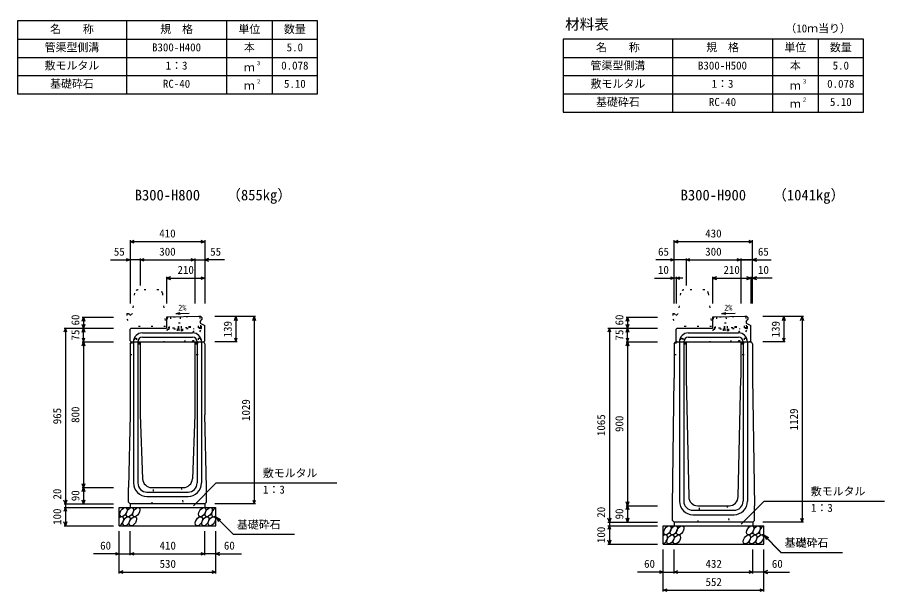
# Model space of a CAD drawing. Units: millimetres, scale not verified. Extents: x -12600 to 12600, y -5940 to 5940.
# Drawn here: x 1875 to 6641, y -430 to 2723 of the extents above; entities that cross this region are included whole.
import ezdxf
from ezdxf.enums import TextEntityAlignment as Align

# ---------------------------------------------------------------- set-up
doc = ezdxf.new("R2010")
doc.units = ezdxf.units.MM
doc.header["$LTSCALE"] = 40
doc.linetypes.add('DOTTED', pattern=[1.75, 0.25, -1.5])
for name, color, linetype, lineweight in [('0-0_DIM', 7, 'Continuous', 25), ('0-2_HATCH', 6, 'Continuous', 25), ('0-3_HYO', 3, 'Continuous', 25), ('0-4_HYO2', 4, 'Continuous', 25), ('0-5_OUTLINE', 3, 'Continuous', 25), ('0-6_OUTLINE2', 4, 'DOTTED', 25), ('0-7_TXT', 7, 'Continuous', 25)]:
    doc.layers.add(name, color=color, linetype=linetype, lineweight=lineweight)
doc.styles.add('ＭＳ ゴシック', font='')
doc.styles.get('ＭＳ ゴシック').set_extended_font_data('MS Gothic')

msp = doc.modelspace()

# ---------------------------------------------------------------- linework, layer by layer
at = {"layer": '0-0_DIM'}
for p, q in [((2495, 1498.96), (2495, 1151.46)), ((2905, 1491.46), (2495, 1491.46)), ((2905, 1498.96), (2905, 1151.46)), ((5485, 1151.46), (5485, 1498.96)), ((5915, 1491.46), (5485, 1491.46)), ((5915, 1151.46), (5915, 1498.96)), ((2386.62, 1391.46), (2495, 1391.46)), ((2550, 1391.46), (2495, 1391.46)), ((2550, 1398.96), (2550, 1251.46)), ((2550, 1391.46), (2850, 1391.46)), ((2850, 1398.96), (2850, 1151.46)), ((2850, 1391.46), (2905, 1391.46)), ((3013.38, 1391.46), (2905, 1391.46)), ((5485, 1391.46), (5383.02, 1391.46)), ((5550, 1391.46), (5485, 1391.46)), ((5550, 1398.96), (5550, 1251.46)), ((5550, 1391.46), (5850, 1391.46)), ((5850, 1398.96), (5850, 1151.46)), ((5850, 1391.46), (5905, 1391.46)), ((5915, 1391.46), (5850, 1391.46)), ((5915, 1391.46), (6016.98, 1391.46)), ((2695, 1298.96), (2695, 1151.46)), ((2695, 1291.46), (2905, 1291.46)), ((5376.62, 1291.46), (5485, 1291.46)), ((5495, 1291.46), (5485, 1291.46)), ((5495, 1298.96), (5495, 1151.46)), ((5531.3, 1291.46), (5495, 1291.46)), ((5695, 1298.96), (5695, 1151.46)), ((5695, 1291.46), (5905, 1291.46)), ((5905, 1298.96), (5905, 1151.46)), ((5905, 1291.46), (5915, 1291.46)), ((6023.38, 1291.46), (5915, 1291.46)), ((2231.5, 1076.46), (2404, 1076.46)), ((2239, 1076.46), (2239, 1016.46)), ((3183.5, 1080.46), (2961, 1080.46)), ((3076, 1080.46), (3076, 941.46)), ((3176, 1080.46), (3176, 51.46)), ((5220.5, 1076.46), (5393, 1076.46)), ((5228, 1076.46), (5228, 1016.46)), ((6194.5, 1080.46), (5972, 1080.46)), ((6087, 1080.46), (6087, 941.46)), ((6187, 1080.46), (6187, -48.54)), ((2131.5, 1016.46), (2404, 1016.46)), ((2139, 1016.46), (2139, 51.46)), ((2239, 941.46), (2239, 1016.46)), ((5120.5, 1016.46), (5393, 1016.46)), ((5128, 1016.46), (5128, -48.54)), ((5228, 941.46), (5228, 1016.46)), ((2231.5, 941.46), (2404, 941.46)), ((2239, 941.46), (2239, 141.46)), ((3083.5, 941.46), (2961, 941.46)), ((5220.5, 941.46), (5393, 941.46)), ((5228, 941.46), (5228, 41.46)), ((6094.5, 941.46), (5972, 941.46)), ((2842.11, 40.65), (2968.34, 166.89)), ((2968.34, 166.89), (3629.81, 166.89)), ((2231.5, 141.46), (2404, 141.46)), ((2239, 141.46), (2239, 51.46)), ((2131.5, 51.46), (2404, 51.46)), ((2139, 51.46), (2139, 31.46)), ((3183.5, 51.46), (2961, 51.46)), ((5853.11, -59.35), (5979.34, 66.89)), ((5979.34, 66.89), (6640.81, 66.89)), ((2131.5, 31.46), (2404, 31.46)), ((2139, 31.46), (2139, -68.54)), ((5220.5, 41.46), (5393, 41.46)), ((5228, 41.46), (5228, -48.54)), ((2965, -18.54), (3060.76, -114.29)), ((2965, -18.54), (2990.98, -33.54)), ((2965, -18.54), (2980, -44.52)), ((2131.5, -68.54), (2404, -68.54)), ((5120.5, -48.54), (5393, -48.54)), ((5120.5, -68.54), (5393, -68.54)), ((5128, -48.54), (5128, -68.54)), ((5128, -68.54), (5128, -168.54)), ((6194.5, -48.54), (5972, -48.54)), ((2435, -329.9), (2435, -98.54)), ((2495, -229.9), (2495, -98.54)), ((2905, -229.9), (2905, -98.54)), ((2965, -329.9), (2965, -98.54)), ((3060.76, -114.29), (3398.31, -114.29)), ((5975, -118.54), (6070.76, -214.29)), ((5976, -118.54), (6071.76, -214.29)), ((5976, -118.54), (6001.98, -133.54)), ((5976, -118.54), (5991, -144.52)), ((5120.5, -168.54), (5393, -168.54)), ((2435, -222.4), (2293.21, -222.4)), ((2435, -222.4), (2495, -222.4)), ((2495, -222.4), (2905, -222.4)), ((2965, -222.4), (2905, -222.4)), ((2965, -222.4), (3106.79, -222.4)), ((5424, -429.9), (5424, -198.54)), ((5484, -329.9), (5484, -198.54)), ((5916, -329.9), (5916, -198.54)), ((5976, -429.9), (5976, -198.54)), ((6070.76, -214.29), (6408.31, -214.29)), ((6071.76, -214.29), (6409.31, -214.29)), ((2435, -322.4), (2965, -322.4)), ((5425, -322.4), (5283.21, -322.4)), ((5424, -322.4), (5484, -322.4)), ((5484, -322.4), (5916, -322.4)), ((5976, -322.4), (5916, -322.4)), ((5976, -322.4), (6117.79, -322.4)), ((5424, -422.4), (5976, -422.4))]:
    msp.add_line(p, q, dxfattribs=at)
for points in [[(2516.14, 1483.77), (2495, 1491.46), (2516.14, 1499.16)], [(2883.86, 1499.16), (2905, 1491.46), (2883.86, 1483.77)], [(5506.14, 1483.77), (5485, 1491.46), (5506.14, 1499.16)], [(5893.86, 1499.16), (5915, 1491.46), (5893.86, 1483.77)], [(2473.86, 1399.16), (2495, 1391.46), (2473.86, 1383.77)], [(2571.14, 1383.77), (2550, 1391.46), (2571.14, 1399.16)], [(2828.86, 1399.16), (2850, 1391.46), (2828.86, 1383.77)], [(2926.14, 1399.16), (2905, 1391.46), (2926.14, 1383.77)], [(5463.86, 1399.16), (5485, 1391.46), (5463.86, 1383.77)], [(5571.14, 1383.77), (5550, 1391.46), (5571.14, 1399.16)], [(5828.86, 1399.16), (5850, 1391.46), (5828.86, 1383.77)], [(5936.14, 1399.16), (5915, 1391.46), (5936.14, 1383.77)], [(2716.14, 1299.16), (2695, 1291.46), (2716.14, 1283.77)], [(2883.86, 1299.16), (2905, 1291.46), (2883.86, 1283.77)], [(5463.86, 1299.16), (5485, 1291.46), (5463.86, 1283.77)], [(5516.14, 1283.77), (5495, 1291.46), (5516.14, 1299.16)], [(5716.14, 1299.16), (5695, 1291.46), (5716.14, 1283.77)], [(5883.86, 1283.77), (5905, 1291.46), (5883.86, 1299.16)], [(5936.14, 1299.16), (5915, 1291.46), (5936.14, 1283.77)], [(2231.3, 1055.32), (2239, 1076.46), (2246.7, 1055.32)], [(3068.3, 1059.32), (3076, 1080.46), (3083.7, 1059.32)], [(3168.3, 1059.32), (3176, 1080.46), (3183.7, 1059.32)], [(5220.3, 1055.32), (5228, 1076.46), (5235.7, 1055.32)], [(6079.3, 1059.32), (6087, 1080.46), (6094.7, 1059.32)], [(6179.3, 1059.32), (6187, 1080.46), (6194.7, 1059.32)], [(2146.7, 995.32), (2139, 1016.46), (2131.3, 995.32)], [(2246.7, 1037.61), (2239, 1016.46), (2231.3, 1037.61)], [(2231.3, 995.32), (2239, 1016.46), (2246.7, 995.32)], [(5135.7, 995.32), (5128, 1016.46), (5120.3, 995.32)], [(5235.7, 1037.61), (5228, 1016.46), (5220.3, 1037.61)], [(5220.3, 995.32), (5228, 1016.46), (5235.7, 995.32)], [(2231.3, 962.61), (2239, 941.46), (2246.7, 962.61)], [(3068.3, 962.61), (3076, 941.46), (3083.7, 962.61)], [(5220.3, 962.61), (5228, 941.46), (5235.7, 962.61)], [(6079.3, 962.61), (6087, 941.46), (6094.7, 962.61)], [(2231.3, 920.32), (2239, 941.46), (2246.7, 920.32)], [(5220.3, 920.32), (5228, 941.46), (5235.7, 920.32)], [(2246.7, 162.61), (2239, 141.46), (2231.3, 162.61)], [(2231.3, 120.32), (2239, 141.46), (2246.7, 120.32)], [(2146.7, 72.61), (2139, 51.46), (2131.3, 72.61)], [(2246.7, 72.61), (2239, 51.46), (2231.3, 72.61)], [(3168.3, 72.61), (3176, 51.46), (3183.7, 72.61)], [(5235.7, 62.61), (5228, 41.46), (5220.3, 62.61)], [(2146.7, 10.32), (2139, 31.46), (2131.3, 10.32)], [(5220.3, 20.32), (5228, 41.46), (5235.7, 20.32)], [(2146.7, -47.39), (2139, -68.54), (2131.3, -47.39)], [(5135.7, -27.39), (5128, -48.54), (5120.3, -27.39)], [(5235.7, -27.39), (5228, -48.54), (5220.3, -27.39)], [(6179.3, -27.39), (6187, -48.54), (6194.7, -27.39)], [(5135.7, -89.68), (5128, -68.54), (5120.3, -89.68)], [(5135.7, -147.39), (5128, -168.54), (5120.3, -147.39)], [(2413.86, -214.71), (2435, -222.4), (2413.86, -230.1)], [(2516.14, -230.1), (2495, -222.4), (2516.14, -214.71)], [(2883.86, -214.71), (2905, -222.4), (2883.86, -230.1)], [(2986.14, -214.71), (2965, -222.4), (2986.14, -230.1)], [(2456.14, -330.1), (2435, -322.4), (2456.14, -314.71)], [(2943.86, -314.71), (2965, -322.4), (2943.86, -330.1)], [(5402.86, -314.71), (5424, -322.4), (5402.86, -330.1)], [(5505.14, -330.1), (5484, -322.4), (5505.14, -314.71)], [(5894.86, -314.71), (5916, -322.4), (5894.86, -330.1)], [(5997.14, -314.71), (5976, -322.4), (5997.14, -330.1)], [(5445.14, -430.1), (5424, -422.4), (5445.14, -414.71)], [(5954.86, -414.71), (5976, -422.4), (5954.86, -430.1)]]:
    msp.add_lwpolyline(points, dxfattribs=at)
at = {"layer": '0-2_HATCH', "linetype": 'DOTTED'}
for p, q in [((2882.46, 1080.32), (2706, 1076.69)), ((2708.35, 1011.22), (2707, 1076.71)), ((2711.25, 1015.78), (2710, 1076.77)), ((2717, 1076.91), (2718.25, 1015.92)), ((2763.24, 1016.85), (2761.99, 1077.84)), ((2768.98, 1077.98), (2770.24, 1017)), ((2819.23, 1018.01), (2817.97, 1078.99)), ((2826.23, 1018.15), (2824.97, 1079.14)), ((2871.22, 1019.08), (2869.96, 1080.07)), ((2876.96, 1080.21), (2878.22, 1019.22)), ((2881.46, 1080.3), (2885.96, 1080.4)), ((2882.63, 1023.81), (2881.46, 1080.3)), ((2887.25, 1017.91), (2885.96, 1080.4)), ((5882.46, 1080.32), (5706, 1076.69)), ((5708.35, 1011.22), (5707, 1076.71)), ((5711.25, 1015.78), (5710, 1076.77)), ((5717, 1076.91), (5718.25, 1015.92)), ((5763.24, 1016.85), (5761.99, 1077.84)), ((5768.98, 1077.98), (5770.24, 1017)), ((5819.23, 1018.01), (5817.97, 1078.99)), ((5826.23, 1018.15), (5824.97, 1079.14)), ((5871.22, 1019.08), (5869.96, 1080.07)), ((5876.96, 1080.21), (5878.22, 1019.22)), ((5881.46, 1080.3), (5885.96, 1080.4)), ((5882.63, 1023.81), (5881.46, 1080.3)), ((5887.25, 1017.91), (5885.96, 1080.4)), ((2878.22, 1019.22), (2708.26, 1015.72)), ((2884.31, 1014.85), (2708.35, 1011.22)), ((2762.04, 1012.33), (2762.24, 1002.33)), ((2775.89, 1012.61), (2776.1, 1002.61)), ((2776.87, 1017.13), (2776.27, 1046.13)), ((5878.22, 1019.22), (5708.26, 1015.72)), ((5884.31, 1014.85), (5708.35, 1011.22)), ((5762.04, 1012.33), (5762.24, 1002.33)), ((5775.89, 1012.61), (5776.1, 1002.61)), ((5776.87, 1017.13), (5776.27, 1046.13))]:
    msp.add_line(p, q, dxfattribs=at)
for points in [[(2706, 1076.69), (2698, 1076.52), (2699.34, 1011.53), (2708.34, 1011.72)], [(5706, 1076.69), (5698, 1076.52), (5699.34, 1011.53), (5708.34, 1011.72)], [(2760.87, 1016.8), (2760.28, 1045.8), (2776.27, 1046.13)], [(5760.87, 1016.8), (5760.28, 1045.8), (5776.27, 1046.13)]]:
    msp.add_lwpolyline(points, dxfattribs=at)
for points in [[(2755.11, 1012.18), (2782.82, 1012.76), (2783.03, 1002.76), (2755.32, 1002.19)], [(5755.11, 1012.18), (5782.82, 1012.76), (5783.03, 1002.76), (5755.32, 1002.19)]]:
    msp.add_lwpolyline(points, close=True, dxfattribs=at)
for centre, radius in [((2878.13, 1023.72), 4.5), ((2884.25, 1017.85), 3), ((5878.13, 1023.72), 4.5), ((5884.25, 1017.85), 3)]:
    msp.add_arc(centre, radius, 271.18119, 1.18119, dxfattribs=at)
at = {"layer": '0-2_HATCH'}
for centre in [(2457.89, 6.46), (2493.37, 6.46), (2528.84, 6.46), (2891.05, 6.46), (2926.52, 6.46), (2474.77, -43.54), (2510.25, -43.54), (2872.45, -43.54), (2907.93, -43.54), (2943.41, -43.54), (5446.89, -93.54), (5482.37, -93.54), (5517.84, -93.54), (5902.05, -93.54), (5937.52, -93.54), (5463.77, -143.54), (5499.25, -143.54), (5883.45, -143.54), (5918.93, -143.54), (5954.41, -143.54)]:
    msp.add_ellipse(centre, major_axis=(14.54, 23.54), ratio=0.5792, dxfattribs=at)
for centre, start_param, end_param in [((2962, 6.46), 0.6666252, 4.1103269), ((2439.3, -43.54), 3.7419964, 7.318141), ((5973, -93.54), 0.6666252, 4.1103269), ((5428.3, -143.54), 3.7419964, 7.318141)]:
    msp.add_ellipse(centre, major_axis=(14.54, 23.54), ratio=0.5792, start_param=start_param, end_param=end_param, dxfattribs=at)
at = {"layer": '0-3_HYO'}
for p, q in [((2475, 2703.36), (2475, 2303.36)), ((3025, 2703.36), (3025, 2303.36)), ((3275, 2703.36), (3275, 2303.36)), ((1875, 2603.36), (3525, 2603.36)), ((5475, 2603.36), (5475, 2203.36)), ((6025, 2603.36), (6025, 2203.36)), ((6275, 2603.36), (6275, 2203.36)), ((4875, 2503.36), (6525, 2503.36))]:
    msp.add_line(p, q, dxfattribs=at)
for points in [[(1875, 2303.36), (3525, 2303.36), (3525, 2703.36), (1875, 2703.36)], [(4875, 2203.36), (6525, 2203.36), (6525, 2603.36), (4875, 2603.36)]]:
    msp.add_lwpolyline(points, close=True, dxfattribs=at)
at = {"layer": '0-4_HYO2'}
for p, q in [((1875, 2503.36), (3525, 2503.36)), ((1875, 2403.36), (3525, 2403.36)), ((4875, 2403.36), (6525, 2403.36)), ((4875, 2303.36), (6525, 2303.36))]:
    msp.add_line(p, q, dxfattribs=at)
at = {"layer": '0-5_OUTLINE', "linetype": 'DOTTED'}
for p, q in [((2518.19, 1208.41), (2507, 1096.46)), ((2651.9, 1226.46), (2538.1, 1226.46)), ((2671.8, 1208.45), (2690, 1026.46)), ((5518.19, 1208.41), (5507, 1096.46)), ((5651.9, 1226.46), (5538.1, 1226.46)), ((5671.8, 1208.45), (5690, 1026.46)), ((2477, 1096.46), (2477, 1066.46)), ((2477, 1096.46), (2485, 1096.46)), ((5477, 1096.46), (5477, 1066.46)), ((5477, 1096.46), (5485, 1096.46)), ((2477, 1066.46), (2500, 1026.46)), ((5477, 1066.46), (5500, 1026.46)), ((2690, 1026.46), (2500, 1026.46)), ((5690, 1026.46), (5500, 1026.46))]:
    msp.add_line(p, q, dxfattribs=at)
at = {"layer": '0-5_OUTLINE'}
for p, q in [((2883, 1080.34), (2695, 1076.46)), ((2695, 1076.46), (2695, 1016.46)), ((2880, 1053.46), (2889, 1063.46)), ((2880, 1053.46), (2880, 1043.46)), ((2883, 1080.34), (2889, 1074.46)), ((2889, 1074.46), (2889, 1063.46)), ((5883, 1080.34), (5695, 1076.46)), ((5695, 1076.46), (5695, 1016.46)), ((5880, 1053.46), (5889, 1063.46)), ((5880, 1053.46), (5880, 1043.46)), ((5883, 1080.34), (5889, 1074.46)), ((5889, 1074.46), (5889, 1063.46)), ((2495, 1010.46), (2501, 1016.46)), ((2495, 947.46), (2495, 1010.46)), ((2501, 1016.46), (2695, 1016.46)), ((2880, 1043.46), (2905, 1030.46)), ((2905, 947.46), (2905, 1030.46)), ((5495, 1010.46), (5501, 1016.46)), ((5495, 947.46), (5495, 1010.46)), ((5501, 1016.46), (5695, 1016.46)), ((5880, 1043.46), (5905, 1030.46)), ((5905, 947.46), (5905, 1030.46)), ((2495, 947.46), (2501, 941.46)), ((2495, 931.46), (2500, 941.46)), ((2495, 931.46), (2495, 541.46)), ((2500, 941.46), (2900, 941.46)), ((2550, 941.46), (2550, 541.46)), ((2850, 941.46), (2850, 541.46)), ((2899, 941.46), (2905, 947.46)), ((2905, 931.46), (2900, 941.46)), ((2905, 931.46), (2905, 541.46)), ((5485, 931.46), (5490, 941.46)), ((5485, 931.46), (5485, 741.46)), ((5490, 941.46), (5910, 941.46)), ((5495, 947.46), (5501, 941.46)), ((5550, 941.46), (5550, 741.46)), ((5850, 941.46), (5850, 741.46)), ((5899, 941.46), (5905, 947.46)), ((5915, 931.46), (5910, 941.46)), ((5915, 931.46), (5915, 741.46)), ((5475, 41.46), (5485, 741.46)), ((5550, 741.46), (5563.95, 90.39)), ((5836.05, 90.39), (5850, 741.46)), ((5915, 741.46), (5925, 41.46)), ((2495, 541.46), (2485, 141.46)), ((2550, 541.46), (2563.2, 189.59)), ((2850, 541.46), (2836.8, 189.59)), ((2915, 141.46), (2905, 541.46)), ((2485, 61.46), (2485, 141.46)), ((2613.16, 141.46), (2786.84, 141.46)), ((2915, 61.46), (2915, 141.46)), ((2495, 51.46), (2485, 61.46)), ((2905, 51.46), (2495, 51.46)), ((2495, 51.46), (2495, 31.46)), ((2905, 51.46), (2915, 61.46)), ((2905, 51.46), (2905, 31.46)), ((2435, 31.46), (2965, 31.46)), ((2435, -68.54), (2435, 31.46)), ((2965, -68.54), (2965, 31.46)), ((5475, -39.54), (5475, 41.46)), ((5613.94, 41.46), (5786.06, 41.46)), ((5925, -39.54), (5925, 41.46)), ((5475, -39.54), (5484, -48.54)), ((5916, -48.54), (5925, -39.54)), ((2435, -68.54), (2965, -68.54)), ((5424, -68.54), (5976, -68.54)), ((5424, -168.54), (5424, -68.54)), ((5916, -48.54), (5484, -48.54)), ((5484, -48.54), (5484, -68.54)), ((5916, -48.54), (5916, -68.54)), ((5976, -168.54), (5976, -68.54)), ((5424, -168.54), (5976, -168.54))]:
    msp.add_line(p, q, dxfattribs=at)
at = {"layer": '0-5_OUTLINE', "linetype": 'DOTTED'}
for points in [[(2485, 1096.46), (2495, 1086.46), (2505, 1096.46), (2507, 1096.46)], [(5485, 1096.46), (5495, 1086.46), (5505, 1096.46), (5507, 1096.46)]]:
    msp.add_lwpolyline(points, dxfattribs=at)
for centre, start, end in [((2538.1, 1206.46), 90, 174.40835), ((2651.9, 1206.46), 4.08463, 90), ((5538.1, 1206.46), 90, 174.40835), ((5651.9, 1206.46), 4.08463, 90)]:
    msp.add_arc(centre, 20, start, end, dxfattribs=at)
at = {"layer": '0-5_OUTLINE'}
for centre, start, end in [((2613.16, 191.46), 182.14759, 270), ((2786.84, 191.46), 270, 357.85241), ((5613.94, 91.46), 181.22758, 269.80012), ((5786.06, 91.46), 270, 358.77242)]:
    msp.add_arc(centre, 50, start, end, dxfattribs=at)
at = {"layer": '0-6_OUTLINE2'}
for p, q in [((2699.33, 1012.04), (2680, 941.46)), ((2793.11, 941.46), (2881.47, 1042.7)), ((2835.65, 941.46), (2903.37, 1031.31)), ((2845, 941.46), (2845, 1014.04)), ((5699.33, 1012.04), (5680, 941.46)), ((5793.11, 941.46), (5881.47, 1042.7)), ((5835.65, 941.46), (5903.37, 1031.31)), ((5845, 941.46), (5845, 1014.04)), ((2518.5, 961.96), (2530.5, 961.96)), ((2518.5, 961.96), (2518.5, 936.96)), ((2530.5, 961.96), (2530.5, 936.96)), ((2869.5, 961.96), (2881.5, 961.96)), ((2869.5, 961.96), (2869.5, 936.96)), ((2881.5, 961.96), (2881.5, 936.96)), ((5519, 961.96), (5531, 961.96)), ((5519, 961.96), (5519, 936.96)), ((5531, 961.96), (5531, 936.96)), ((5869, 961.96), (5881, 961.96)), ((5869, 961.96), (5869, 936.96)), ((5881, 961.96), (5881, 936.96)), ((2497.75, 936.96), (2542, 936.96)), ((2542, 936.96), (2542, 871.46)), ((2858, 936.96), (2902.25, 936.96)), ((5487.75, 936.96), (5542, 936.96)), ((5542, 936.96), (5542, 871.46)), ((5858, 936.96), (5912.25, 936.96)), ((2495, 871.46), (2542, 871.46)), ((5485, 871.46), (5542, 871.46)), ((2615, 51.46), (2625, 141.46)), ((2775, 141.46), (2785, 51.46)), ((5615, -48.54), (5625, 41.46)), ((5775, 41.46), (5785, -48.54))]:
    msp.add_line(p, q, dxfattribs=at)
at = {"layer": '0-6_OUTLINE2', "linetype": 'Continuous'}
for p, q in [((2562, 990.46), (2838, 990.46)), ((2562, 966.46), (2838, 966.46)), ((5562, 990.46), (5838, 990.46)), ((5562, 966.46), (5838, 966.46)), ((2513, 941.46), (2513, 166.46)), ((2537, 941.46), (2537, 166.46)), ((2863, 941.46), (2863, 166.46)), ((2887, 941.46), (2887, 166.46)), ((5513, 941.46), (5513, 66.46)), ((5537, 941.46), (5537, 66.46)), ((5863, 941.46), (5863, 66.46)), ((5887, 941.46), (5887, 66.46)), ((2587, 116.46), (2813, 116.46)), ((2587, 92.46), (2813, 92.46)), ((5587, 16.46), (5813, 16.46)), ((5587, -7.54), (5813, -7.54))]:
    msp.add_line(p, q, dxfattribs=at)
at = {"layer": '0-6_OUTLINE2'}
for points in [[(2858, 936.96), (2858, 871.46), (2905, 871.46)], [(5858, 936.96), (5858, 871.46), (5915, 871.46)]]:
    msp.add_lwpolyline(points, dxfattribs=at)
at = {"layer": '0-6_OUTLINE2', "linetype": 'Continuous'}
for centre, radius, start, end in [((2562, 941.46), 49, 90, 180), ((2562, 941.46), 25, 90, 180), ((2838, 941.46), 49, 0, 90), ((2838, 941.46), 25, 0, 90), ((5562, 941.46), 49, 90, 180), ((5562, 941.46), 25, 90, 180), ((5838, 941.46), 49, 0, 90), ((5838, 941.46), 25, 0, 90), ((2587, 166.46), 74, 180, 270), ((2587, 166.46), 50, 180, 270), ((2813, 166.46), 50, 270, 0), ((2813, 166.46), 74, 270, 0), ((5587, 66.46), 74, 180, 270), ((5587, 66.46), 50, 180, 270), ((5813, 66.46), 50, 270, 0), ((5813, 66.46), 74, 270, 0)]:
    msp.add_arc(centre, radius, start, end, dxfattribs=at)
at = {"layer": '0-7_TXT'}
for p, q in [((2745.19, 1097.42), (2768.74, 1102.04)), ((2745.19, 1097.42), (2819.33, 1098.83)), ((2745.19, 1097.42), (2768.9, 1093.71)), ((5745.19, 1097.42), (5768.74, 1102.04)), ((5745.19, 1097.42), (5819.33, 1098.83)), ((5745.19, 1097.42), (5768.9, 1093.71))]:
    msp.add_line(p, q, dxfattribs=at)

# ---------------------------------------------------------------- texts
at = {"layer": '0-0_DIM', "style": 'ＭＳ ゴシック'}
for s, p in [('410', (2655, 1501.46)), ('430', (5655, 1501.46)), ('55', (2405.16, 1401.46)), ('300', (2655, 1401.46)), ('55', (2934.84, 1401.46)), ('65', (5395.68, 1401.46)), ('300', (5655, 1401.46)), ('65', (5944.32, 1401.46)), ('210', (2755, 1301.46)), ('10', (5395.16, 1301.46)), ('210', (5755, 1301.46)), ('10', (5944.84, 1301.46)), ('敷モルタル', (3223.94, 185.62)), ('1：3', (3224.94, 94.93)), ('敷モルタル', (6234.94, 85.62)), ('1：3', (6235.94, -5.07)), ('基礎砕石', (3081.32, -97.12)), ('基礎砕石', (6091.32, -197.12)), ('基礎砕石', (6092.32, -197.12)), ('60', (2330, -212.4)), ('410', (2656.54, -212.4)), ('60', (3010, -212.4)), ('530', (2656.54, -312.4)), ('60', (5319, -312.4)), ('432', (5656.54, -312.4)), ('60', (6021, -312.4)), ('552', (5656.54, -412.4))]:
    msp.add_text(s, height=43.99, dxfattribs=at).set_placement(p, align=Align.BOTTOM_LEFT)
for s, p in [('60', (2229, 1031.46)), ('139', (3066, 965.96)), ('60', (5218, 1031.46)), ('139', (6077, 965.96)), ('75', (2229, 948.96)), ('75', (5218, 948.96)), ('1029', (3166, 506.93)), ('965', (2129, 488.96)), ('800', (2229, 496.46)), ('1129', (6177, 455.96)), ('1065', (5118, 423.96)), ('900', (5218, 446.46)), ('20', (2129, 75.78)), ('90', (2229, 66.46)), ('100', (2129, -63.54)), ('20', (5118, -24.22)), ('90', (5218, -33.54)), ('100', (5118, -163.54))]:
    msp.add_text(s, height=43.99, rotation=90, dxfattribs=at).set_placement(p, align=Align.BOTTOM_LEFT)
at = {"layer": '0-7_TXT', "style": 'ＭＳ ゴシック'}
for s, height, p in [('材料表', 58.65, (4885, 2638.36)), ('名\u3000\u3000称', 43.99, (2055, 2623.36)), ('規\u3000格', 43.99, (2660, 2623.36)), ('単位', 43.99, (3090, 2623.36)), ('数量', 43.99, (3340, 2623.36)), ('（10ｍ当り）', 43.99, (6095, 2627.36)), ('管渠型側溝', 43.99, (2025, 2523.36)), ('B300-H400', 43.99, (2615, 2523.36)), ('本', 43.99, (3120, 2523.36)), ('5.0', 43.99, (3355, 2523.36)), ('名\u3000\u3000称', 43.99, (5055, 2523.36)), ('規\u3000格', 43.99, (5660, 2523.36)), ('単位', 43.99, (6090, 2523.36)), ('数量', 43.99, (6340, 2523.36)), ('敷モルタル', 43.99, (2025, 2423.36)), ('1：3', 43.99, (2690, 2423.36)), ('３', 21.99, (3185.54, 2453.73)), ('0.078', 43.99, (3325, 2423.36)), ('管渠型側溝', 43.99, (5025, 2423.36)), ('B300-H500', 43.99, (5615, 2423.36)), ('本', 43.99, (6120, 2423.36)), ('5.0', 43.99, (6355, 2423.36)), ('ｍ', 43.99, (3120, 2413.36)), ('基礎砕石', 43.99, (2055, 2323.36)), ('敷モルタル', 43.99, (5025, 2323.36)), ('RC-40', 43.99, (2675, 2323.36)), ('ｍ', 43.99, (3120, 2313.36)), ('２', 21.99, (3185.54, 2353.73)), ('5.10', 43.99, (3340, 2323.36)), ('1：3', 43.99, (5690, 2323.36)), ('ｍ', 43.99, (6120, 2313.36)), ('３', 21.99, (6185.54, 2353.73)), ('0.078', 43.99, (6325, 2323.36)), ('基礎砕石', 43.99, (5055, 2223.36)), ('RC-40', 43.99, (5675, 2223.36)), ('ｍ', 43.99, (6120, 2213.36)), ('２', 21.99, (6185.54, 2253.73)), ('5.10', 43.99, (6340, 2223.36)), ('B300-H800', 58.65, (2520, 1700.44)), ('（855kg）', 58.65, (3023.7, 1700.84)), ('B300-H900', 58.65, (5520, 1700.44)), ('（1041kg）', 58.65, (6023.7, 1700.84)), ('2%', 32.99, (2759.14, 1102.9)), ('2%', 32.99, (5759.14, 1102.9))]:
    msp.add_text(s, height=height, dxfattribs=at).set_placement(p, align=Align.BOTTOM_LEFT)

doc.saveas('drawing.dxf')
